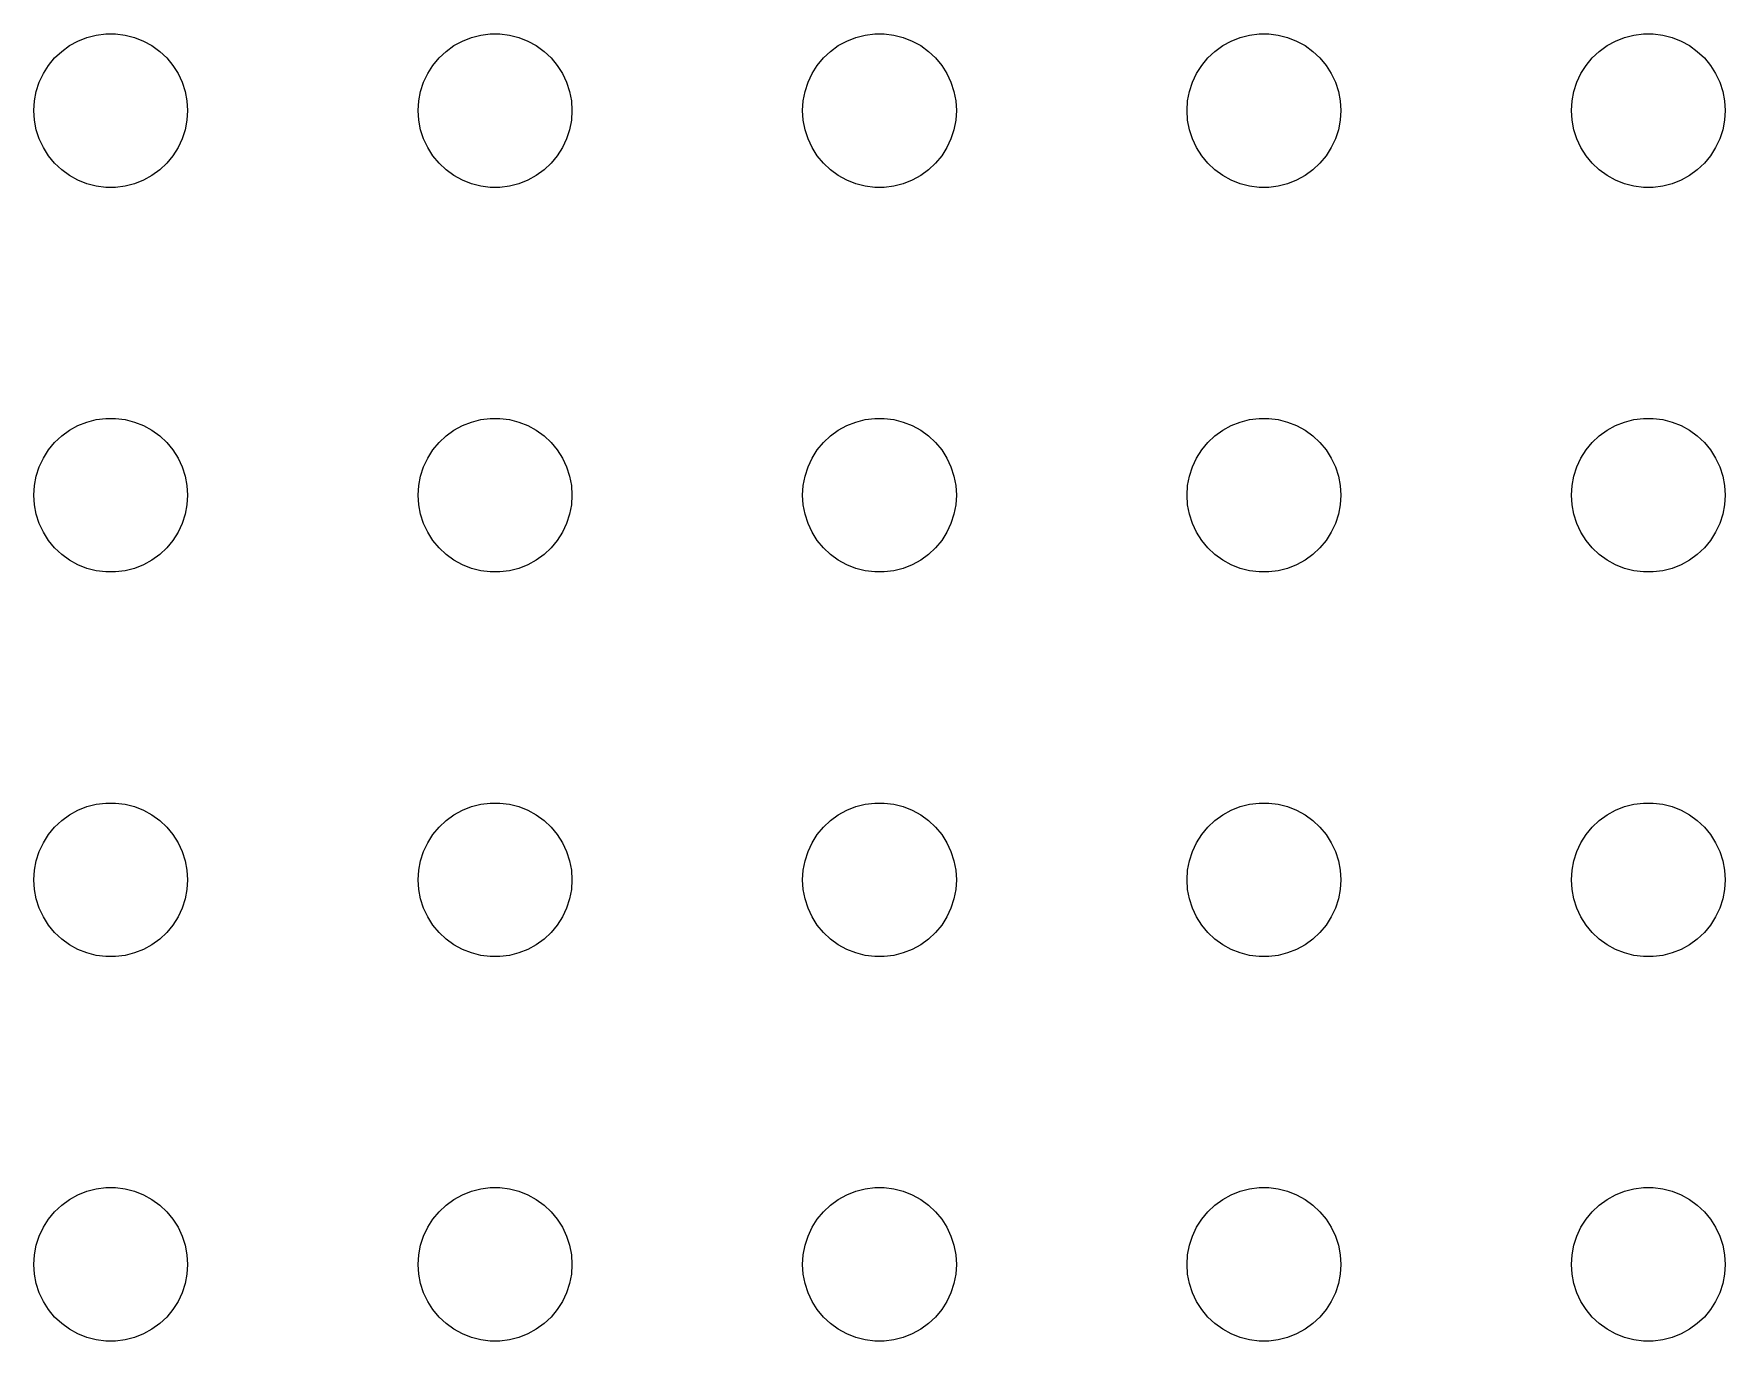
# Model space of a CAD drawing. Header units: metres. Extents: x -134 to 134, y -134 to 134.
# Drawn here: x 66 to 99, y -1.5 to 24 of the extents above; entities that cross this region are included whole.
import ezdxf

# ---------------------------------------------------------------- set-up
doc = ezdxf.new("R2010")
doc.units = ezdxf.units.M

msp = doc.modelspace()

# ---------------------------------------------------------------- linework, layer by layer
for p, q in [((66.5439, 23.6558), (66.6963, 23.7665)), ((66.6963, 23.7665), (66.8613, 23.8572)), ((66.8613, 23.8572), (67.0365, 23.9266)), ((67.0365, 23.9266), (67.2189, 23.9734)), ((67.2189, 23.9734), (67.4058, 23.997)), ((67.4058, 23.997), (67.5942, 23.997)), ((67.5942, 23.997), (67.7811, 23.9734)), ((67.7811, 23.9734), (67.9635, 23.9266)), ((67.9635, 23.9266), (68.1387, 23.8572)), ((68.1387, 23.8572), (68.3037, 23.7665)), ((68.3037, 23.7665), (68.4561, 23.6558)), ((74.0439, 23.6558), (74.1963, 23.7665)), ((74.1963, 23.7665), (74.3613, 23.8572)), ((74.3613, 23.8572), (74.5365, 23.9266)), ((74.5365, 23.9266), (74.7189, 23.9734)), ((74.7189, 23.9734), (74.9058, 23.997)), ((74.9058, 23.997), (75.0942, 23.997)), ((75.0942, 23.997), (75.2811, 23.9734)), ((75.2811, 23.9734), (75.4635, 23.9266)), ((75.4635, 23.9266), (75.6387, 23.8572)), ((75.6387, 23.8572), (75.8037, 23.7665)), ((75.8037, 23.7665), (75.9561, 23.6558)), ((81.5439, 23.6558), (81.6963, 23.7665)), ((81.6963, 23.7665), (81.8613, 23.8572)), ((81.8613, 23.8572), (82.0365, 23.9266)), ((82.0365, 23.9266), (82.2189, 23.9734)), ((82.2189, 23.9734), (82.4058, 23.997)), ((82.4058, 23.997), (82.5942, 23.997)), ((82.5942, 23.997), (82.7811, 23.9734)), ((82.7811, 23.9734), (82.9635, 23.9266)), ((82.9635, 23.9266), (83.1387, 23.8572)), ((83.1387, 23.8572), (83.3037, 23.7665)), ((83.3037, 23.7665), (83.4561, 23.6558)), ((89.0439, 23.6558), (89.1963, 23.7665)), ((89.1963, 23.7665), (89.3613, 23.8572)), ((89.3613, 23.8572), (89.5365, 23.9266)), ((89.5365, 23.9266), (89.7189, 23.9734)), ((89.7189, 23.9734), (89.9058, 23.997)), ((89.9058, 23.997), (90.0942, 23.997)), ((90.0942, 23.997), (90.2811, 23.9734)), ((90.2811, 23.9734), (90.4635, 23.9266)), ((90.4635, 23.9266), (90.6387, 23.8572)), ((90.6387, 23.8572), (90.8037, 23.7665)), ((90.8037, 23.7665), (90.9561, 23.6558)), ((96.5439, 23.6558), (96.6963, 23.7665)), ((96.6963, 23.7665), (96.8613, 23.8572)), ((96.8613, 23.8572), (97.0365, 23.9266)), ((97.0365, 23.9266), (97.2189, 23.9734)), ((97.2189, 23.9734), (97.4058, 23.997)), ((97.4058, 23.997), (97.5942, 23.997)), ((97.5942, 23.997), (97.7811, 23.9734)), ((97.7811, 23.9734), (97.9635, 23.9266)), ((97.9635, 23.9266), (98.1387, 23.8572)), ((98.1387, 23.8572), (98.3037, 23.7665)), ((98.3037, 23.7665), (98.4561, 23.6558)), ((66.2865, 23.3817), (66.4065, 23.5268)), ((66.4065, 23.5268), (66.5439, 23.6558)), ((68.4561, 23.6558), (68.5934, 23.5268)), ((68.5934, 23.5268), (68.7135, 23.3817)), ((73.7865, 23.3817), (73.9065, 23.5268)), ((73.9065, 23.5268), (74.0439, 23.6558)), ((75.9561, 23.6558), (76.0934, 23.5268)), ((76.0934, 23.5268), (76.2135, 23.3817)), ((81.2865, 23.3817), (81.4065, 23.5268)), ((81.4065, 23.5268), (81.5439, 23.6558)), ((83.4561, 23.6558), (83.5934, 23.5268)), ((83.5934, 23.5268), (83.7135, 23.3817)), ((88.7865, 23.3817), (88.9065, 23.5268)), ((88.9065, 23.5268), (89.0439, 23.6558)), ((90.9561, 23.6558), (91.0934, 23.5268)), ((91.0934, 23.5268), (91.2135, 23.3817)), ((96.2865, 23.3817), (96.4065, 23.5268)), ((96.4065, 23.5268), (96.5439, 23.6558)), ((98.4561, 23.6558), (98.5934, 23.5268)), ((98.5934, 23.5268), (98.7135, 23.3817)), ((66.1053, 23.0522), (66.1855, 23.2226)), ((66.1855, 23.2226), (66.2865, 23.3817)), ((68.7135, 23.3817), (68.8145, 23.2226)), ((68.8145, 23.2226), (68.8947, 23.0522)), ((73.6053, 23.0522), (73.6855, 23.2226)), ((73.6855, 23.2226), (73.7865, 23.3817)), ((76.2135, 23.3817), (76.3145, 23.2226)), ((76.3145, 23.2226), (76.3947, 23.0522)), ((81.1053, 23.0522), (81.1855, 23.2226)), ((81.1855, 23.2226), (81.2865, 23.3817)), ((83.7135, 23.3817), (83.8145, 23.2226)), ((83.8145, 23.2226), (83.8947, 23.0522)), ((88.6053, 23.0522), (88.6855, 23.2226)), ((88.6855, 23.2226), (88.7865, 23.3817)), ((91.2135, 23.3817), (91.3145, 23.2226)), ((91.3145, 23.2226), (91.3947, 23.0522)), ((96.1053, 23.0522), (96.1855, 23.2226)), ((96.1855, 23.2226), (96.2865, 23.3817)), ((98.7135, 23.3817), (98.8145, 23.2226)), ((98.8145, 23.2226), (98.8947, 23.0522)), ((66.0118, 22.688), (66.0471, 22.873)), ((66.0471, 22.873), (66.1053, 23.0522)), ((68.8947, 23.0522), (68.9529, 22.873)), ((68.9529, 22.873), (68.9882, 22.688)), ((73.5118, 22.688), (73.5471, 22.873)), ((73.5471, 22.873), (73.6053, 23.0522)), ((76.3947, 23.0522), (76.4529, 22.873)), ((76.4529, 22.873), (76.4882, 22.688)), ((81.0118, 22.688), (81.0471, 22.873)), ((81.0471, 22.873), (81.1053, 23.0522)), ((83.8947, 23.0522), (83.9529, 22.873)), ((83.9529, 22.873), (83.9882, 22.688)), ((88.5118, 22.688), (88.5471, 22.873)), ((88.5471, 22.873), (88.6053, 23.0522)), ((91.3947, 23.0522), (91.4529, 22.873)), ((91.4529, 22.873), (91.4882, 22.688)), ((96.0118, 22.688), (96.0471, 22.873)), ((96.0471, 22.873), (96.1053, 23.0522)), ((98.8947, 23.0522), (98.9529, 22.873)), ((98.9529, 22.873), (98.9882, 22.688)), ((66, 22.5), (66.0118, 22.688)), ((66.0118, 22.312), (66, 22.5)), ((68.9882, 22.688), (69, 22.5)), ((69, 22.5), (68.9882, 22.312)), ((73.5, 22.5), (73.5118, 22.688)), ((73.5118, 22.312), (73.5, 22.5)), ((76.4882, 22.688), (76.5, 22.5)), ((76.5, 22.5), (76.4882, 22.312)), ((81, 22.5), (81.0118, 22.688)), ((81.0118, 22.312), (81, 22.5)), ((83.9882, 22.688), (84, 22.5)), ((84, 22.5), (83.9882, 22.312)), ((88.5, 22.5), (88.5118, 22.688)), ((88.5118, 22.312), (88.5, 22.5)), ((91.4882, 22.688), (91.5, 22.5)), ((91.5, 22.5), (91.4882, 22.312)), ((96, 22.5), (96.0118, 22.688)), ((96.0118, 22.312), (96, 22.5)), ((98.9882, 22.688), (99, 22.5)), ((99, 22.5), (98.9882, 22.312)), ((66.0471, 22.127), (66.0118, 22.312)), ((66.1053, 21.9478), (66.0471, 22.127)), ((68.9529, 22.127), (68.8947, 21.9478)), ((68.9882, 22.312), (68.9529, 22.127)), ((73.5471, 22.127), (73.5118, 22.312)), ((73.6053, 21.9478), (73.5471, 22.127)), ((76.4529, 22.127), (76.3947, 21.9478)), ((76.4882, 22.312), (76.4529, 22.127)), ((81.0471, 22.127), (81.0118, 22.312)), ((81.1053, 21.9478), (81.0471, 22.127)), ((83.9529, 22.127), (83.8947, 21.9478)), ((83.9882, 22.312), (83.9529, 22.127)), ((88.5471, 22.127), (88.5118, 22.312)), ((88.6053, 21.9478), (88.5471, 22.127)), ((91.4529, 22.127), (91.3947, 21.9478)), ((91.4882, 22.312), (91.4529, 22.127)), ((96.0471, 22.127), (96.0118, 22.312)), ((96.1053, 21.9478), (96.0471, 22.127)), ((98.9529, 22.127), (98.8947, 21.9478)), ((98.9882, 22.312), (98.9529, 22.127)), ((66.1855, 21.7774), (66.1053, 21.9478)), ((68.8947, 21.9478), (68.8145, 21.7774)), ((73.6855, 21.7774), (73.6053, 21.9478)), ((76.3947, 21.9478), (76.3145, 21.7774)), ((81.1855, 21.7774), (81.1053, 21.9478)), ((83.8947, 21.9478), (83.8145, 21.7774)), ((88.6855, 21.7774), (88.6053, 21.9478)), ((91.3947, 21.9478), (91.3145, 21.7774)), ((96.1855, 21.7774), (96.1053, 21.9478)), ((98.8947, 21.9478), (98.8145, 21.7774)), ((66.2865, 21.6183), (66.1855, 21.7774)), ((66.4065, 21.4732), (66.2865, 21.6183)), ((66.5439, 21.3442), (66.4065, 21.4732)), ((68.5934, 21.4732), (68.4561, 21.3442)), ((68.7135, 21.6183), (68.5934, 21.4732)), ((68.8145, 21.7774), (68.7135, 21.6183)), ((73.7865, 21.6183), (73.6855, 21.7774)), ((73.9065, 21.4732), (73.7865, 21.6183)), ((74.0439, 21.3442), (73.9065, 21.4732)), ((76.0934, 21.4732), (75.9561, 21.3442)), ((76.2135, 21.6183), (76.0934, 21.4732)), ((76.3145, 21.7774), (76.2135, 21.6183)), ((81.2865, 21.6183), (81.1855, 21.7774)), ((81.4065, 21.4732), (81.2865, 21.6183)), ((81.5439, 21.3442), (81.4065, 21.4732)), ((83.5934, 21.4732), (83.4561, 21.3442)), ((83.7135, 21.6183), (83.5934, 21.4732)), ((83.8145, 21.7774), (83.7135, 21.6183)), ((88.7865, 21.6183), (88.6855, 21.7774)), ((88.9065, 21.4732), (88.7865, 21.6183)), ((89.0439, 21.3442), (88.9065, 21.4732)), ((91.0934, 21.4732), (90.9561, 21.3442)), ((91.2135, 21.6183), (91.0934, 21.4732)), ((91.3145, 21.7774), (91.2135, 21.6183)), ((96.2865, 21.6183), (96.1855, 21.7774)), ((96.4065, 21.4732), (96.2865, 21.6183)), ((96.5439, 21.3442), (96.4065, 21.4732)), ((98.5934, 21.4732), (98.4561, 21.3442)), ((98.7135, 21.6183), (98.5934, 21.4732)), ((98.8145, 21.7774), (98.7135, 21.6183)), ((66.6963, 21.2335), (66.5439, 21.3442)), ((66.8613, 21.1427), (66.6963, 21.2335)), ((67.0365, 21.0734), (66.8613, 21.1427)), ((68.1387, 21.1427), (67.9635, 21.0734)), ((68.3037, 21.2335), (68.1387, 21.1427)), ((68.4561, 21.3442), (68.3037, 21.2335)), ((74.1963, 21.2335), (74.0439, 21.3442)), ((74.3613, 21.1427), (74.1963, 21.2335)), ((74.5365, 21.0734), (74.3613, 21.1427)), ((75.6387, 21.1427), (75.4635, 21.0734)), ((75.8037, 21.2335), (75.6387, 21.1427)), ((75.9561, 21.3442), (75.8037, 21.2335)), ((81.6963, 21.2335), (81.5439, 21.3442)), ((81.8613, 21.1427), (81.6963, 21.2335)), ((82.0365, 21.0734), (81.8613, 21.1427)), ((83.1387, 21.1427), (82.9635, 21.0734)), ((83.3037, 21.2335), (83.1387, 21.1427)), ((83.4561, 21.3442), (83.3037, 21.2335)), ((89.1963, 21.2335), (89.0439, 21.3442)), ((89.3613, 21.1427), (89.1963, 21.2335)), ((89.5365, 21.0734), (89.3613, 21.1427)), ((90.6387, 21.1427), (90.4635, 21.0734)), ((90.8037, 21.2335), (90.6387, 21.1427)), ((90.9561, 21.3442), (90.8037, 21.2335)), ((96.6963, 21.2335), (96.5439, 21.3442)), ((96.8613, 21.1427), (96.6963, 21.2335)), ((97.0365, 21.0734), (96.8613, 21.1427)), ((98.1387, 21.1427), (97.9635, 21.0734)), ((98.3037, 21.2335), (98.1387, 21.1427)), ((98.4561, 21.3442), (98.3037, 21.2335)), ((67.2189, 21.0266), (67.0365, 21.0734)), ((67.4058, 21.003), (67.2189, 21.0266)), ((67.5942, 21.003), (67.4058, 21.003)), ((67.7811, 21.0266), (67.5942, 21.003)), ((67.9635, 21.0734), (67.7811, 21.0266)), ((74.7189, 21.0266), (74.5365, 21.0734)), ((74.9058, 21.003), (74.7189, 21.0266)), ((75.0942, 21.003), (74.9058, 21.003)), ((75.2811, 21.0266), (75.0942, 21.003)), ((75.4635, 21.0734), (75.2811, 21.0266)), ((82.2189, 21.0266), (82.0365, 21.0734)), ((82.4058, 21.003), (82.2189, 21.0266)), ((82.5942, 21.003), (82.4058, 21.003)), ((82.7811, 21.0266), (82.5942, 21.003)), ((82.9635, 21.0734), (82.7811, 21.0266)), ((89.7189, 21.0266), (89.5365, 21.0734)), ((89.9058, 21.003), (89.7189, 21.0266)), ((90.0942, 21.003), (89.9058, 21.003)), ((90.2811, 21.0266), (90.0942, 21.003)), ((90.4635, 21.0734), (90.2811, 21.0266)), ((97.2189, 21.0266), (97.0365, 21.0734)), ((97.4058, 21.003), (97.2189, 21.0266)), ((97.5942, 21.003), (97.4058, 21.003)), ((97.7811, 21.0266), (97.5942, 21.003)), ((97.9635, 21.0734), (97.7811, 21.0266)), ((66.5439, 16.1558), (66.6963, 16.2665)), ((66.6963, 16.2665), (66.8613, 16.3572)), ((66.8613, 16.3572), (67.0365, 16.4266)), ((67.0365, 16.4266), (67.2189, 16.4734)), ((67.2189, 16.4734), (67.4058, 16.497)), ((67.4058, 16.497), (67.5942, 16.497)), ((67.5942, 16.497), (67.7811, 16.4734)), ((67.7811, 16.4734), (67.9635, 16.4266)), ((67.9635, 16.4266), (68.1387, 16.3572)), ((68.1387, 16.3572), (68.3037, 16.2665)), ((68.3037, 16.2665), (68.4561, 16.1558)), ((74.0439, 16.1558), (74.1963, 16.2665)), ((74.1963, 16.2665), (74.3613, 16.3572)), ((74.3613, 16.3572), (74.5365, 16.4266)), ((74.5365, 16.4266), (74.7189, 16.4734)), ((74.7189, 16.4734), (74.9058, 16.497)), ((74.9058, 16.497), (75.0942, 16.497)), ((75.0942, 16.497), (75.2811, 16.4734)), ((75.2811, 16.4734), (75.4635, 16.4266)), ((75.4635, 16.4266), (75.6387, 16.3572)), ((75.6387, 16.3572), (75.8037, 16.2665)), ((75.8037, 16.2665), (75.9561, 16.1558)), ((81.5439, 16.1558), (81.6963, 16.2665)), ((81.6963, 16.2665), (81.8613, 16.3572)), ((81.8613, 16.3572), (82.0365, 16.4266)), ((82.0365, 16.4266), (82.2189, 16.4734)), ((82.2189, 16.4734), (82.4058, 16.497)), ((82.4058, 16.497), (82.5942, 16.497)), ((82.5942, 16.497), (82.7811, 16.4734)), ((82.7811, 16.4734), (82.9635, 16.4266)), ((82.9635, 16.4266), (83.1387, 16.3572)), ((83.1387, 16.3572), (83.3037, 16.2665)), ((83.3037, 16.2665), (83.4561, 16.1558)), ((89.0439, 16.1558), (89.1963, 16.2665)), ((89.1963, 16.2665), (89.3613, 16.3572)), ((89.3613, 16.3572), (89.5365, 16.4266)), ((89.5365, 16.4266), (89.7189, 16.4734)), ((89.7189, 16.4734), (89.9058, 16.497)), ((89.9058, 16.497), (90.0942, 16.497)), ((90.0942, 16.497), (90.2811, 16.4734)), ((90.2811, 16.4734), (90.4635, 16.4266)), ((90.4635, 16.4266), (90.6387, 16.3572)), ((90.6387, 16.3572), (90.8037, 16.2665)), ((90.8037, 16.2665), (90.9561, 16.1558)), ((96.5439, 16.1558), (96.6963, 16.2665)), ((96.6963, 16.2665), (96.8613, 16.3572)), ((96.8613, 16.3572), (97.0365, 16.4266)), ((97.0365, 16.4266), (97.2189, 16.4734)), ((97.2189, 16.4734), (97.4058, 16.497)), ((97.4058, 16.497), (97.5942, 16.497)), ((97.5942, 16.497), (97.7811, 16.4734)), ((97.7811, 16.4734), (97.9635, 16.4266)), ((97.9635, 16.4266), (98.1387, 16.3572)), ((98.1387, 16.3572), (98.3037, 16.2665)), ((98.3037, 16.2665), (98.4561, 16.1558)), ((66.1855, 15.7226), (66.2865, 15.8817)), ((66.2865, 15.8817), (66.4065, 16.0268)), ((66.4065, 16.0268), (66.5439, 16.1558)), ((68.4561, 16.1558), (68.5934, 16.0268)), ((68.5934, 16.0268), (68.7135, 15.8817)), ((68.7135, 15.8817), (68.8145, 15.7226)), ((73.6855, 15.7226), (73.7865, 15.8817)), ((73.7865, 15.8817), (73.9065, 16.0268)), ((73.9065, 16.0268), (74.0439, 16.1558)), ((75.9561, 16.1558), (76.0934, 16.0268)), ((76.0934, 16.0268), (76.2135, 15.8817)), ((76.2135, 15.8817), (76.3145, 15.7226)), ((81.1855, 15.7226), (81.2865, 15.8817)), ((81.2865, 15.8817), (81.4065, 16.0268)), ((81.4065, 16.0268), (81.5439, 16.1558)), ((83.4561, 16.1558), (83.5934, 16.0268)), ((83.5934, 16.0268), (83.7135, 15.8817)), ((83.7135, 15.8817), (83.8145, 15.7226)), ((88.6855, 15.7226), (88.7865, 15.8817)), ((88.7865, 15.8817), (88.9065, 16.0268)), ((88.9065, 16.0268), (89.0439, 16.1558)), ((90.9561, 16.1558), (91.0934, 16.0268)), ((91.0934, 16.0268), (91.2135, 15.8817)), ((91.2135, 15.8817), (91.3145, 15.7226)), ((96.1855, 15.7226), (96.2865, 15.8817)), ((96.2865, 15.8817), (96.4065, 16.0268)), ((96.4065, 16.0268), (96.5439, 16.1558)), ((98.4561, 16.1558), (98.5934, 16.0268)), ((98.5934, 16.0268), (98.7135, 15.8817)), ((98.7135, 15.8817), (98.8145, 15.7226)), ((66.0471, 15.373), (66.1053, 15.5522)), ((66.1053, 15.5522), (66.1855, 15.7226)), ((68.8145, 15.7226), (68.8947, 15.5522)), ((68.8947, 15.5522), (68.9529, 15.373)), ((73.5471, 15.373), (73.6053, 15.5522)), ((73.6053, 15.5522), (73.6855, 15.7226)), ((76.3145, 15.7226), (76.3947, 15.5522)), ((76.3947, 15.5522), (76.4529, 15.373)), ((81.0471, 15.373), (81.1053, 15.5522)), ((81.1053, 15.5522), (81.1855, 15.7226)), ((83.8145, 15.7226), (83.8947, 15.5522)), ((83.8947, 15.5522), (83.9529, 15.373)), ((88.5471, 15.373), (88.6053, 15.5522)), ((88.6053, 15.5522), (88.6855, 15.7226)), ((91.3145, 15.7226), (91.3947, 15.5522)), ((91.3947, 15.5522), (91.4529, 15.373)), ((96.0471, 15.373), (96.1053, 15.5522)), ((96.1053, 15.5522), (96.1855, 15.7226)), ((98.8145, 15.7226), (98.8947, 15.5522)), ((98.8947, 15.5522), (98.9529, 15.373)), ((66, 15), (66.0118, 15.188)), ((66.0118, 15.188), (66.0471, 15.373)), ((68.9529, 15.373), (68.9882, 15.188)), ((68.9882, 15.188), (69, 15)), ((73.5, 15), (73.5118, 15.188)), ((73.5118, 15.188), (73.5471, 15.373)), ((76.4529, 15.373), (76.4882, 15.188)), ((76.4882, 15.188), (76.5, 15)), ((81, 15), (81.0118, 15.188)), ((81.0118, 15.188), (81.0471, 15.373)), ((83.9529, 15.373), (83.9882, 15.188)), ((83.9882, 15.188), (84, 15)), ((88.5, 15), (88.5118, 15.188)), ((88.5118, 15.188), (88.5471, 15.373)), ((91.4529, 15.373), (91.4882, 15.188)), ((91.4882, 15.188), (91.5, 15)), ((96, 15), (96.0118, 15.188)), ((96.0118, 15.188), (96.0471, 15.373)), ((98.9529, 15.373), (98.9882, 15.188)), ((98.9882, 15.188), (99, 15)), ((66.0118, 14.812), (66, 15)), ((69, 15), (68.9882, 14.812)), ((73.5118, 14.812), (73.5, 15)), ((76.5, 15), (76.4882, 14.812)), ((81.0118, 14.812), (81, 15)), ((84, 15), (83.9882, 14.812)), ((88.5118, 14.812), (88.5, 15)), ((91.5, 15), (91.4882, 14.812)), ((96.0118, 14.812), (96, 15)), ((99, 15), (98.9882, 14.812)), ((66.0471, 14.627), (66.0118, 14.812)), ((66.1053, 14.4478), (66.0471, 14.627)), ((68.9529, 14.627), (68.8947, 14.4478)), ((68.9882, 14.812), (68.9529, 14.627)), ((73.5471, 14.627), (73.5118, 14.812)), ((73.6053, 14.4478), (73.5471, 14.627)), ((76.4529, 14.627), (76.3947, 14.4478)), ((76.4882, 14.812), (76.4529, 14.627)), ((81.0471, 14.627), (81.0118, 14.812)), ((81.1053, 14.4478), (81.0471, 14.627)), ((83.9529, 14.627), (83.8947, 14.4478)), ((83.9882, 14.812), (83.9529, 14.627)), ((88.5471, 14.627), (88.5118, 14.812)), ((88.6053, 14.4478), (88.5471, 14.627)), ((91.4529, 14.627), (91.3947, 14.4478)), ((91.4882, 14.812), (91.4529, 14.627)), ((96.0471, 14.627), (96.0118, 14.812)), ((96.1053, 14.4478), (96.0471, 14.627)), ((98.9529, 14.627), (98.8947, 14.4478)), ((98.9882, 14.812), (98.9529, 14.627)), ((66.1855, 14.2774), (66.1053, 14.4478)), ((66.2865, 14.1183), (66.1855, 14.2774)), ((68.8145, 14.2774), (68.7135, 14.1183)), ((68.8947, 14.4478), (68.8145, 14.2774)), ((73.6855, 14.2774), (73.6053, 14.4478)), ((73.7865, 14.1183), (73.6855, 14.2774)), ((76.3145, 14.2774), (76.2135, 14.1183)), ((76.3947, 14.4478), (76.3145, 14.2774)), ((81.1855, 14.2774), (81.1053, 14.4478)), ((81.2865, 14.1183), (81.1855, 14.2774)), ((83.8145, 14.2774), (83.7135, 14.1183)), ((83.8947, 14.4478), (83.8145, 14.2774)), ((88.6855, 14.2774), (88.6053, 14.4478)), ((88.7865, 14.1183), (88.6855, 14.2774)), ((91.3145, 14.2774), (91.2135, 14.1183)), ((91.3947, 14.4478), (91.3145, 14.2774)), ((96.1855, 14.2774), (96.1053, 14.4478)), ((96.2865, 14.1183), (96.1855, 14.2774)), ((98.8145, 14.2774), (98.7135, 14.1183)), ((98.8947, 14.4478), (98.8145, 14.2774)), ((66.4065, 13.9732), (66.2865, 14.1183)), ((66.5439, 13.8442), (66.4065, 13.9732)), ((68.5934, 13.9732), (68.4561, 13.8442)), ((68.7135, 14.1183), (68.5934, 13.9732)), ((73.9065, 13.9732), (73.7865, 14.1183)), ((74.0439, 13.8442), (73.9065, 13.9732)), ((76.0934, 13.9732), (75.9561, 13.8442)), ((76.2135, 14.1183), (76.0934, 13.9732)), ((81.4065, 13.9732), (81.2865, 14.1183)), ((81.5439, 13.8442), (81.4065, 13.9732)), ((83.5934, 13.9732), (83.4561, 13.8442)), ((83.7135, 14.1183), (83.5934, 13.9732)), ((88.9065, 13.9732), (88.7865, 14.1183)), ((89.0439, 13.8442), (88.9065, 13.9732)), ((91.0934, 13.9732), (90.9561, 13.8442)), ((91.2135, 14.1183), (91.0934, 13.9732)), ((96.4065, 13.9732), (96.2865, 14.1183)), ((96.5439, 13.8442), (96.4065, 13.9732)), ((98.5934, 13.9732), (98.4561, 13.8442)), ((98.7135, 14.1183), (98.5934, 13.9732)), ((66.6963, 13.7335), (66.5439, 13.8442)), ((66.8613, 13.6427), (66.6963, 13.7335)), ((67.0365, 13.5734), (66.8613, 13.6427)), ((67.2189, 13.5266), (67.0365, 13.5734)), ((67.9635, 13.5734), (67.7811, 13.5266)), ((68.1387, 13.6427), (67.9635, 13.5734)), ((68.3037, 13.7335), (68.1387, 13.6427)), ((68.4561, 13.8442), (68.3037, 13.7335)), ((74.1963, 13.7335), (74.0439, 13.8442)), ((74.3613, 13.6427), (74.1963, 13.7335)), ((74.5365, 13.5734), (74.3613, 13.6427)), ((74.7189, 13.5266), (74.5365, 13.5734)), ((75.4635, 13.5734), (75.2811, 13.5266)), ((75.6387, 13.6427), (75.4635, 13.5734)), ((75.8037, 13.7335), (75.6387, 13.6427)), ((75.9561, 13.8442), (75.8037, 13.7335)), ((81.6963, 13.7335), (81.5439, 13.8442)), ((81.8613, 13.6427), (81.6963, 13.7335)), ((82.0365, 13.5734), (81.8613, 13.6427)), ((82.2189, 13.5266), (82.0365, 13.5734)), ((82.9635, 13.5734), (82.7811, 13.5266)), ((83.1387, 13.6427), (82.9635, 13.5734)), ((83.3037, 13.7335), (83.1387, 13.6427)), ((83.4561, 13.8442), (83.3037, 13.7335)), ((89.1963, 13.7335), (89.0439, 13.8442)), ((89.3613, 13.6427), (89.1963, 13.7335)), ((89.5365, 13.5734), (89.3613, 13.6427)), ((89.7189, 13.5266), (89.5365, 13.5734)), ((90.4635, 13.5734), (90.2811, 13.5266)), ((90.6387, 13.6427), (90.4635, 13.5734)), ((90.8037, 13.7335), (90.6387, 13.6427)), ((90.9561, 13.8442), (90.8037, 13.7335)), ((96.6963, 13.7335), (96.5439, 13.8442)), ((96.8613, 13.6427), (96.6963, 13.7335)), ((97.0365, 13.5734), (96.8613, 13.6427)), ((97.2189, 13.5266), (97.0365, 13.5734)), ((97.9635, 13.5734), (97.7811, 13.5266)), ((98.1387, 13.6427), (97.9635, 13.5734)), ((98.3037, 13.7335), (98.1387, 13.6427)), ((98.4561, 13.8442), (98.3037, 13.7335)), ((67.4058, 13.5029), (67.2189, 13.5266)), ((67.5942, 13.5029), (67.4058, 13.5029)), ((67.7811, 13.5266), (67.5942, 13.5029)), ((74.9058, 13.5029), (74.7189, 13.5266)), ((75.0942, 13.5029), (74.9058, 13.5029)), ((75.2811, 13.5266), (75.0942, 13.5029)), ((82.4058, 13.5029), (82.2189, 13.5266)), ((82.5942, 13.5029), (82.4058, 13.5029)), ((82.7811, 13.5266), (82.5942, 13.5029)), ((89.9058, 13.5029), (89.7189, 13.5266)), ((90.0942, 13.5029), (89.9058, 13.5029)), ((90.2811, 13.5266), (90.0942, 13.5029)), ((97.4058, 13.5029), (97.2189, 13.5266)), ((97.5942, 13.5029), (97.4058, 13.5029)), ((97.7811, 13.5266), (97.5942, 13.5029)), ((66.8613, 8.85724), (67.0365, 8.92657)), ((67.0365, 8.92657), (67.2189, 8.97342)), ((67.2189, 8.97342), (67.4058, 8.99704)), ((67.4058, 8.99704), (67.5942, 8.99704)), ((67.5942, 8.99704), (67.7811, 8.97342)), ((67.7811, 8.97342), (67.9635, 8.92657)), ((67.9635, 8.92657), (68.1387, 8.85724)), ((74.3613, 8.85724), (74.5365, 8.92657)), ((74.5365, 8.92657), (74.7189, 8.97342)), ((74.7189, 8.97342), (74.9058, 8.99704)), ((74.9058, 8.99704), (75.0942, 8.99704)), ((75.0942, 8.99704), (75.2811, 8.97342)), ((75.2811, 8.97342), (75.4635, 8.92657)), ((75.4635, 8.92657), (75.6387, 8.85724)), ((81.8613, 8.85724), (82.0365, 8.92657)), ((82.0365, 8.92657), (82.2189, 8.97342)), ((82.2189, 8.97342), (82.4058, 8.99704)), ((82.4058, 8.99704), (82.5942, 8.99704)), ((82.5942, 8.99704), (82.7811, 8.97342)), ((82.7811, 8.97342), (82.9635, 8.92657)), ((82.9635, 8.92657), (83.1387, 8.85724)), ((89.3613, 8.85724), (89.5365, 8.92657)), ((89.5365, 8.92657), (89.7189, 8.97342)), ((89.7189, 8.97342), (89.9058, 8.99704)), ((89.9058, 8.99704), (90.0942, 8.99704)), ((90.0942, 8.99704), (90.2811, 8.97342)), ((90.2811, 8.97342), (90.4635, 8.92657)), ((90.4635, 8.92657), (90.6387, 8.85724)), ((96.8613, 8.85724), (97.0365, 8.92657)), ((97.0365, 8.92657), (97.2189, 8.97342)), ((97.2189, 8.97342), (97.4058, 8.99704)), ((97.4058, 8.99704), (97.5942, 8.99704)), ((97.5942, 8.99704), (97.7811, 8.97342)), ((97.7811, 8.97342), (97.9635, 8.92657)), ((97.9635, 8.92657), (98.1387, 8.85724)), ((66.4065, 8.52681), (66.5439, 8.65576)), ((66.5439, 8.65576), (66.6963, 8.76648)), ((66.6963, 8.76648), (66.8613, 8.85724)), ((68.1387, 8.85724), (68.3037, 8.76648)), ((68.3037, 8.76648), (68.4561, 8.65576)), ((68.4561, 8.65576), (68.5934, 8.52681)), ((73.9065, 8.52681), (74.0439, 8.65576)), ((74.0439, 8.65576), (74.1963, 8.76648)), ((74.1963, 8.76648), (74.3613, 8.85724)), ((75.6387, 8.85724), (75.8037, 8.76648)), ((75.8037, 8.76648), (75.9561, 8.65576)), ((75.9561, 8.65576), (76.0934, 8.52681)), ((81.4065, 8.52681), (81.5439, 8.65576)), ((81.5439, 8.65576), (81.6963, 8.76648)), ((81.6963, 8.76648), (81.8613, 8.85724)), ((83.1387, 8.85724), (83.3037, 8.76648)), ((83.3037, 8.76648), (83.4561, 8.65576)), ((83.4561, 8.65576), (83.5934, 8.52681)), ((88.9065, 8.52681), (89.0439, 8.65576)), ((89.0439, 8.65576), (89.1963, 8.76648)), ((89.1963, 8.76648), (89.3613, 8.85724)), ((90.6387, 8.85724), (90.8037, 8.76648)), ((90.8037, 8.76648), (90.9561, 8.65576)), ((90.9561, 8.65576), (91.0934, 8.52681)), ((96.4065, 8.52681), (96.5439, 8.65576)), ((96.5439, 8.65576), (96.6963, 8.76648)), ((96.6963, 8.76648), (96.8613, 8.85724)), ((98.1387, 8.85724), (98.3037, 8.76648)), ((98.3037, 8.76648), (98.4561, 8.65576)), ((98.4561, 8.65576), (98.5934, 8.52681)), ((66.1855, 8.22263), (66.2865, 8.38167)), ((66.2865, 8.38167), (66.4065, 8.52681)), ((68.5934, 8.52681), (68.7135, 8.38167)), ((68.7135, 8.38167), (68.8145, 8.22263)), ((73.6855, 8.22263), (73.7865, 8.38167)), ((73.7865, 8.38167), (73.9065, 8.52681)), ((76.0934, 8.52681), (76.2135, 8.38167)), ((76.2135, 8.38167), (76.3145, 8.22263)), ((81.1855, 8.22263), (81.2865, 8.38167)), ((81.2865, 8.38167), (81.4065, 8.52681)), ((83.5934, 8.52681), (83.7135, 8.38167)), ((83.7135, 8.38167), (83.8145, 8.22263)), ((88.6855, 8.22263), (88.7865, 8.38167)), ((88.7865, 8.38167), (88.9065, 8.52681)), ((91.0934, 8.52681), (91.2135, 8.38167)), ((91.2135, 8.38167), (91.3145, 8.22263)), ((96.1855, 8.22263), (96.2865, 8.38167)), ((96.2865, 8.38167), (96.4065, 8.52681)), ((98.5934, 8.52681), (98.7135, 8.38167)), ((98.7135, 8.38167), (98.8145, 8.22263)), ((66.0471, 7.87303), (66.1053, 8.05219)), ((66.1053, 8.05219), (66.1855, 8.22263)), ((68.8145, 8.22263), (68.8947, 8.05219)), ((68.8947, 8.05219), (68.9529, 7.87303)), ((73.5471, 7.87303), (73.6053, 8.05219)), ((73.6053, 8.05219), (73.6855, 8.22263)), ((76.3145, 8.22263), (76.3947, 8.05219)), ((76.3947, 8.05219), (76.4529, 7.87303)), ((81.0471, 7.87303), (81.1053, 8.05219)), ((81.1053, 8.05219), (81.1855, 8.22263)), ((83.8145, 8.22263), (83.8947, 8.05219)), ((83.8947, 8.05219), (83.9529, 7.87303)), ((88.5471, 7.87303), (88.6053, 8.05219)), ((88.6053, 8.05219), (88.6855, 8.22263)), ((91.3145, 8.22263), (91.3947, 8.05219)), ((91.3947, 8.05219), (91.4529, 7.87303)), ((96.0471, 7.87303), (96.1053, 8.05219)), ((96.1053, 8.05219), (96.1855, 8.22263)), ((98.8145, 8.22263), (98.8947, 8.05219)), ((98.8947, 8.05219), (98.9529, 7.87303)), ((66, 7.5), (66.0118, 7.68799)), ((66.0118, 7.68799), (66.0471, 7.87303)), ((68.9529, 7.87303), (68.9882, 7.68799)), ((68.9882, 7.68799), (69, 7.5)), ((73.5, 7.5), (73.5118, 7.68799)), ((73.5118, 7.68799), (73.5471, 7.87303)), ((76.4529, 7.87303), (76.4882, 7.68799)), ((76.4882, 7.68799), (76.5, 7.5)), ((81, 7.5), (81.0118, 7.68799)), ((81.0118, 7.68799), (81.0471, 7.87303)), ((83.9529, 7.87303), (83.9882, 7.68799)), ((83.9882, 7.68799), (84, 7.5)), ((88.5, 7.5), (88.5118, 7.68799)), ((88.5118, 7.68799), (88.5471, 7.87303)), ((91.4529, 7.87303), (91.4882, 7.68799)), ((91.4882, 7.68799), (91.5, 7.5)), ((96, 7.5), (96.0118, 7.68799)), ((96.0118, 7.68799), (96.0471, 7.87303)), ((98.9529, 7.87303), (98.9882, 7.68799)), ((98.9882, 7.68799), (99, 7.5)), ((66.0118, 7.312), (66, 7.5)), ((66.0471, 7.12695), (66.0118, 7.312)), ((68.9882, 7.312), (68.9529, 7.12695)), ((69, 7.5), (68.9882, 7.312)), ((73.5118, 7.312), (73.5, 7.5)), ((73.5471, 7.12695), (73.5118, 7.312)), ((76.4882, 7.312), (76.4529, 7.12695)), ((76.5, 7.5), (76.4882, 7.312)), ((81.0118, 7.312), (81, 7.5)), ((81.0471, 7.12695), (81.0118, 7.312)), ((83.9882, 7.312), (83.9529, 7.12695)), ((84, 7.5), (83.9882, 7.312)), ((88.5118, 7.312), (88.5, 7.5)), ((88.5471, 7.12695), (88.5118, 7.312)), ((91.4882, 7.312), (91.4529, 7.12695)), ((91.5, 7.5), (91.4882, 7.312)), ((96.0118, 7.312), (96, 7.5)), ((96.0471, 7.12695), (96.0118, 7.312)), ((98.9882, 7.312), (98.9529, 7.12695)), ((99, 7.5), (98.9882, 7.312)), ((66.1053, 6.9478), (66.0471, 7.12695)), ((66.1855, 6.77736), (66.1053, 6.9478)), ((68.8947, 6.9478), (68.8145, 6.77736)), ((68.9529, 7.12695), (68.8947, 6.9478)), ((73.6053, 6.9478), (73.5471, 7.12695)), ((73.6855, 6.77736), (73.6053, 6.9478)), ((76.3947, 6.9478), (76.3145, 6.77736)), ((76.4529, 7.12695), (76.3947, 6.9478)), ((81.1053, 6.9478), (81.0471, 7.12695)), ((81.1855, 6.77736), (81.1053, 6.9478)), ((83.8947, 6.9478), (83.8145, 6.77736)), ((83.9529, 7.12695), (83.8947, 6.9478)), ((88.6053, 6.9478), (88.5471, 7.12695)), ((88.6855, 6.77736), (88.6053, 6.9478)), ((91.3947, 6.9478), (91.3145, 6.77736)), ((91.4529, 7.12695), (91.3947, 6.9478)), ((96.1053, 6.9478), (96.0471, 7.12695)), ((96.1855, 6.77736), (96.1053, 6.9478)), ((98.8947, 6.9478), (98.8145, 6.77736)), ((98.9529, 7.12695), (98.8947, 6.9478)), ((66.2865, 6.61832), (66.1855, 6.77736)), ((66.4065, 6.47318), (66.2865, 6.61832)), ((68.7135, 6.61832), (68.5934, 6.47318)), ((68.8145, 6.77736), (68.7135, 6.61832)), ((73.7865, 6.61832), (73.6855, 6.77736)), ((73.9065, 6.47318), (73.7865, 6.61832)), ((76.2135, 6.61832), (76.0934, 6.47318)), ((76.3145, 6.77736), (76.2135, 6.61832)), ((81.2865, 6.61832), (81.1855, 6.77736)), ((81.4065, 6.47318), (81.2865, 6.61832)), ((83.7135, 6.61832), (83.5934, 6.47318)), ((83.8145, 6.77736), (83.7135, 6.61832)), ((88.7865, 6.61832), (88.6855, 6.77736)), ((88.9065, 6.47318), (88.7865, 6.61832)), ((91.2135, 6.61832), (91.0934, 6.47318)), ((91.3145, 6.77736), (91.2135, 6.61832)), ((96.2865, 6.61832), (96.1855, 6.77736)), ((96.4065, 6.47318), (96.2865, 6.61832)), ((98.7135, 6.61832), (98.5934, 6.47318)), ((98.8145, 6.77736), (98.7135, 6.61832)), ((66.5439, 6.34422), (66.4065, 6.47318)), ((66.6963, 6.23351), (66.5439, 6.34422)), ((68.4561, 6.34422), (68.3037, 6.23351)), ((68.5934, 6.47318), (68.4561, 6.34422)), ((74.0439, 6.34422), (73.9065, 6.47318)), ((74.1963, 6.23351), (74.0439, 6.34422)), ((75.9561, 6.34422), (75.8037, 6.23351)), ((76.0934, 6.47318), (75.9561, 6.34422)), ((81.5439, 6.34422), (81.4065, 6.47318)), ((81.6963, 6.23351), (81.5439, 6.34422)), ((83.4561, 6.34422), (83.3037, 6.23351)), ((83.5934, 6.47318), (83.4561, 6.34422)), ((89.0439, 6.34422), (88.9065, 6.47318)), ((89.1963, 6.23351), (89.0439, 6.34422)), ((90.9561, 6.34422), (90.8037, 6.23351)), ((91.0934, 6.47318), (90.9561, 6.34422)), ((96.5439, 6.34422), (96.4065, 6.47318)), ((96.6963, 6.23351), (96.5439, 6.34422)), ((98.4561, 6.34422), (98.3037, 6.23351)), ((98.5934, 6.47318), (98.4561, 6.34422)), ((66.8613, 6.14275), (66.6963, 6.23351)), ((67.0365, 6.07341), (66.8613, 6.14275)), ((67.2189, 6.02657), (67.0365, 6.07341)), ((67.4058, 6.00294), (67.2189, 6.02657)), ((67.5942, 6.00294), (67.4058, 6.00294)), ((67.7811, 6.02657), (67.5942, 6.00294)), ((67.9635, 6.07341), (67.7811, 6.02657)), ((68.1387, 6.14275), (67.9635, 6.07341)), ((68.3037, 6.23351), (68.1387, 6.14275)), ((74.3613, 6.14275), (74.1963, 6.23351)), ((74.5365, 6.07341), (74.3613, 6.14275)), ((74.7189, 6.02657), (74.5365, 6.07341)), ((74.9058, 6.00294), (74.7189, 6.02657)), ((75.0942, 6.00294), (74.9058, 6.00294)), ((75.2811, 6.02657), (75.0942, 6.00294)), ((75.4635, 6.07341), (75.2811, 6.02657)), ((75.6387, 6.14275), (75.4635, 6.07341)), ((75.8037, 6.23351), (75.6387, 6.14275)), ((81.8613, 6.14275), (81.6963, 6.23351)), ((82.0365, 6.07341), (81.8613, 6.14275)), ((82.2189, 6.02657), (82.0365, 6.07341)), ((82.4058, 6.00294), (82.2189, 6.02657)), ((82.5942, 6.00294), (82.4058, 6.00294)), ((82.7811, 6.02657), (82.5942, 6.00294)), ((82.9635, 6.07341), (82.7811, 6.02657)), ((83.1387, 6.14275), (82.9635, 6.07341)), ((83.3037, 6.23351), (83.1387, 6.14275)), ((89.3613, 6.14275), (89.1963, 6.23351)), ((89.5365, 6.07341), (89.3613, 6.14275)), ((89.7189, 6.02657), (89.5365, 6.07341)), ((89.9058, 6.00294), (89.7189, 6.02657)), ((90.0942, 6.00294), (89.9058, 6.00294)), ((90.2811, 6.02657), (90.0942, 6.00294)), ((90.4635, 6.07341), (90.2811, 6.02657)), ((90.6387, 6.14275), (90.4635, 6.07341)), ((90.8037, 6.23351), (90.6387, 6.14275)), ((96.8613, 6.14275), (96.6963, 6.23351)), ((97.0365, 6.07341), (96.8613, 6.14275)), ((97.2189, 6.02657), (97.0365, 6.07341)), ((97.4058, 6.00294), (97.2189, 6.02657)), ((97.5942, 6.00294), (97.4058, 6.00294)), ((97.7811, 6.02657), (97.5942, 6.00294)), ((97.9635, 6.07341), (97.7811, 6.02657)), ((98.1387, 6.14275), (97.9635, 6.07341)), ((98.3037, 6.23351), (98.1387, 6.14275)), ((66.6963, 1.26648), (66.8613, 1.35724)), ((66.8613, 1.35724), (67.0365, 1.42657)), ((67.0365, 1.42657), (67.2189, 1.47342)), ((67.2189, 1.47342), (67.4058, 1.49704)), ((67.4058, 1.49704), (67.5942, 1.49704)), ((67.5942, 1.49704), (67.7811, 1.47342)), ((67.7811, 1.47342), (67.9635, 1.42657)), ((67.9635, 1.42657), (68.1387, 1.35724)), ((68.1387, 1.35724), (68.3037, 1.26648)), ((74.1963, 1.26648), (74.3613, 1.35724)), ((74.3613, 1.35724), (74.5365, 1.42657)), ((74.5365, 1.42657), (74.7189, 1.47342)), ((74.7189, 1.47342), (74.9058, 1.49704)), ((74.9058, 1.49704), (75.0942, 1.49704)), ((75.0942, 1.49704), (75.2811, 1.47342)), ((75.2811, 1.47342), (75.4635, 1.42657)), ((75.4635, 1.42657), (75.6387, 1.35724)), ((75.6387, 1.35724), (75.8037, 1.26648)), ((81.6963, 1.26648), (81.8613, 1.35724)), ((81.8613, 1.35724), (82.0365, 1.42657)), ((82.0365, 1.42657), (82.2189, 1.47342)), ((82.2189, 1.47342), (82.4058, 1.49704)), ((82.4058, 1.49704), (82.5942, 1.49704)), ((82.5942, 1.49704), (82.7811, 1.47342)), ((82.7811, 1.47342), (82.9635, 1.42657)), ((82.9635, 1.42657), (83.1387, 1.35724)), ((83.1387, 1.35724), (83.3037, 1.26648)), ((89.1963, 1.26648), (89.3613, 1.35724)), ((89.3613, 1.35724), (89.5365, 1.42657)), ((89.5365, 1.42657), (89.7189, 1.47342)), ((89.7189, 1.47342), (89.9058, 1.49704)), ((89.9058, 1.49704), (90.0942, 1.49704)), ((90.0942, 1.49704), (90.2811, 1.47342)), ((90.2811, 1.47342), (90.4635, 1.42657)), ((90.4635, 1.42657), (90.6387, 1.35724)), ((90.6387, 1.35724), (90.8037, 1.26648)), ((96.6963, 1.26648), (96.8613, 1.35724)), ((96.8613, 1.35724), (97.0365, 1.42657)), ((97.0365, 1.42657), (97.2189, 1.47342)), ((97.2189, 1.47342), (97.4058, 1.49704)), ((97.4058, 1.49704), (97.5942, 1.49704)), ((97.5942, 1.49704), (97.7811, 1.47342)), ((97.7811, 1.47342), (97.9635, 1.42657)), ((97.9635, 1.42657), (98.1387, 1.35724)), ((98.1387, 1.35724), (98.3037, 1.26648)), ((66.2865, 0.88167), (66.4065, 1.02681)), ((66.4065, 1.02681), (66.5439, 1.15576)), ((66.5439, 1.15576), (66.6963, 1.26648)), ((68.3037, 1.26648), (68.4561, 1.15576)), ((68.4561, 1.15576), (68.5934, 1.02681)), ((68.5934, 1.02681), (68.7135, 0.88167)), ((73.7865, 0.88167), (73.9065, 1.02681)), ((73.9065, 1.02681), (74.0439, 1.15576)), ((74.0439, 1.15576), (74.1963, 1.26648)), ((75.8037, 1.26648), (75.9561, 1.15576)), ((75.9561, 1.15576), (76.0934, 1.02681)), ((76.0934, 1.02681), (76.2135, 0.88167)), ((81.2865, 0.88167), (81.4065, 1.02681)), ((81.4065, 1.02681), (81.5439, 1.15576)), ((81.5439, 1.15576), (81.6963, 1.26648)), ((83.3037, 1.26648), (83.4561, 1.15576)), ((83.4561, 1.15576), (83.5934, 1.02681)), ((83.5934, 1.02681), (83.7135, 0.88167)), ((88.7865, 0.88167), (88.9065, 1.02681)), ((88.9065, 1.02681), (89.0439, 1.15576)), ((89.0439, 1.15576), (89.1963, 1.26648)), ((90.8037, 1.26648), (90.9561, 1.15576)), ((90.9561, 1.15576), (91.0934, 1.02681)), ((91.0934, 1.02681), (91.2135, 0.88167)), ((96.2865, 0.88167), (96.4065, 1.02681)), ((96.4065, 1.02681), (96.5439, 1.15576)), ((96.5439, 1.15576), (96.6963, 1.26648)), ((98.3037, 1.26648), (98.4561, 1.15576)), ((98.4561, 1.15576), (98.5934, 1.02681)), ((98.5934, 1.02681), (98.7135, 0.88167)), ((66.1053, 0.55219), (66.1855, 0.72263)), ((66.1855, 0.72263), (66.2865, 0.88167)), ((68.7135, 0.88167), (68.8145, 0.72263)), ((68.8145, 0.72263), (68.8947, 0.55219)), ((73.6053, 0.55219), (73.6855, 0.72263)), ((73.6855, 0.72263), (73.7865, 0.88167)), ((76.2135, 0.88167), (76.3145, 0.72263)), ((76.3145, 0.72263), (76.3947, 0.55219)), ((81.1053, 0.55219), (81.1855, 0.72263)), ((81.1855, 0.72263), (81.2865, 0.88167)), ((83.7135, 0.88167), (83.8145, 0.72263)), ((83.8145, 0.72263), (83.8947, 0.55219)), ((88.6053, 0.55219), (88.6855, 0.72263)), ((88.6855, 0.72263), (88.7865, 0.88167)), ((91.2135, 0.88167), (91.3145, 0.72263)), ((91.3145, 0.72263), (91.3947, 0.55219)), ((96.1053, 0.55219), (96.1855, 0.72263)), ((96.1855, 0.72263), (96.2865, 0.88167)), ((98.7135, 0.88167), (98.8145, 0.72263)), ((98.8145, 0.72263), (98.8947, 0.55219)), ((66.0118, 0.18799), (66.0471, 0.37303)), ((66.0471, 0.37303), (66.1053, 0.55219)), ((68.8947, 0.55219), (68.9529, 0.37303)), ((68.9529, 0.37303), (68.9882, 0.18799)), ((73.5118, 0.18799), (73.5471, 0.37303)), ((73.5471, 0.37303), (73.6053, 0.55219)), ((76.3947, 0.55219), (76.4529, 0.37303)), ((76.4529, 0.37303), (76.4882, 0.18799)), ((81.0118, 0.18799), (81.0471, 0.37303)), ((81.0471, 0.37303), (81.1053, 0.55219)), ((83.8947, 0.55219), (83.9529, 0.37303)), ((83.9529, 0.37303), (83.9882, 0.18799)), ((88.5118, 0.18799), (88.5471, 0.37303)), ((88.5471, 0.37303), (88.6053, 0.55219)), ((91.3947, 0.55219), (91.4529, 0.37303)), ((91.4529, 0.37303), (91.4882, 0.18799)), ((96.0118, 0.18799), (96.0471, 0.37303)), ((96.0471, 0.37303), (96.1053, 0.55219)), ((98.8947, 0.55219), (98.9529, 0.37303)), ((98.9529, 0.37303), (98.9882, 0.18799)), ((66, 0), (66.0118, 0.18799)), ((66.0118, -0.18799), (66, 0)), ((68.9882, 0.18799), (69, 0)), ((69, 0), (68.9882, -0.18799)), ((73.5, 0), (73.5118, 0.18799)), ((73.5118, -0.18799), (73.5, 0)), ((76.4882, 0.18799), (76.5, 0)), ((76.5, 0), (76.4882, -0.18799)), ((81, 0), (81.0118, 0.18799)), ((81.0118, -0.18799), (81, 0)), ((83.9882, 0.18799), (84, 0)), ((84, 0), (83.9882, -0.18799)), ((88.5, 0), (88.5118, 0.18799)), ((88.5118, -0.18799), (88.5, 0)), ((91.4882, 0.18799), (91.5, 0)), ((91.5, 0), (91.4882, -0.18799)), ((96, 0), (96.0118, 0.18799)), ((96.0118, -0.18799), (96, 0)), ((98.9882, 0.18799), (99, 0)), ((99, 0), (98.9882, -0.18799)), ((66.0471, -0.37303), (66.0118, -0.18799)), ((68.9882, -0.18799), (68.9529, -0.37303)), ((73.5471, -0.37303), (73.5118, -0.18799)), ((76.4882, -0.18799), (76.4529, -0.37303)), ((81.0471, -0.37303), (81.0118, -0.18799)), ((83.9882, -0.18799), (83.9529, -0.37303)), ((88.5471, -0.37303), (88.5118, -0.18799)), ((91.4882, -0.18799), (91.4529, -0.37303)), ((96.0471, -0.37303), (96.0118, -0.18799)), ((98.9882, -0.18799), (98.9529, -0.37303)), ((66.1053, -0.55219), (66.0471, -0.37303)), ((66.1855, -0.72263), (66.1053, -0.55219)), ((68.8947, -0.55219), (68.8145, -0.72263)), ((68.9529, -0.37303), (68.8947, -0.55219)), ((73.6053, -0.55219), (73.5471, -0.37303)), ((73.6855, -0.72263), (73.6053, -0.55219)), ((76.3947, -0.55219), (76.3145, -0.72263)), ((76.4529, -0.37303), (76.3947, -0.55219)), ((81.1053, -0.55219), (81.0471, -0.37303)), ((81.1855, -0.72263), (81.1053, -0.55219)), ((83.8947, -0.55219), (83.8145, -0.72263)), ((83.9529, -0.37303), (83.8947, -0.55219)), ((88.6053, -0.55219), (88.5471, -0.37303)), ((88.6855, -0.72263), (88.6053, -0.55219)), ((91.3947, -0.55219), (91.3145, -0.72263)), ((91.4529, -0.37303), (91.3947, -0.55219)), ((96.1053, -0.55219), (96.0471, -0.37303)), ((96.1855, -0.72263), (96.1053, -0.55219)), ((98.8947, -0.55219), (98.8145, -0.72263)), ((98.9529, -0.37303), (98.8947, -0.55219)), ((66.2865, -0.88167), (66.1855, -0.72263)), ((66.4065, -1.02681), (66.2865, -0.88167)), ((68.7135, -0.88167), (68.5934, -1.02681)), ((68.8145, -0.72263), (68.7135, -0.88167)), ((73.7865, -0.88167), (73.6855, -0.72263)), ((73.9065, -1.02681), (73.7865, -0.88167)), ((76.2135, -0.88167), (76.0934, -1.02681)), ((76.3145, -0.72263), (76.2135, -0.88167)), ((81.2865, -0.88167), (81.1855, -0.72263)), ((81.4065, -1.02681), (81.2865, -0.88167)), ((83.7135, -0.88167), (83.5934, -1.02681)), ((83.8145, -0.72263), (83.7135, -0.88167)), ((88.7865, -0.88167), (88.6855, -0.72263)), ((88.9065, -1.02681), (88.7865, -0.88167)), ((91.2135, -0.88167), (91.0934, -1.02681)), ((91.3145, -0.72263), (91.2135, -0.88167)), ((96.2865, -0.88167), (96.1855, -0.72263)), ((96.4065, -1.02681), (96.2865, -0.88167)), ((98.7135, -0.88167), (98.5934, -1.02681)), ((98.8145, -0.72263), (98.7135, -0.88167)), ((66.5439, -1.15576), (66.4065, -1.02681)), ((66.6963, -1.26648), (66.5439, -1.15576)), ((66.8613, -1.35724), (66.6963, -1.26648)), ((68.3037, -1.26648), (68.1387, -1.35724)), ((68.4561, -1.15576), (68.3037, -1.26648)), ((68.5934, -1.02681), (68.4561, -1.15576)), ((74.0439, -1.15576), (73.9065, -1.02681)), ((74.1963, -1.26648), (74.0439, -1.15576)), ((74.3613, -1.35724), (74.1963, -1.26648)), ((75.8037, -1.26648), (75.6387, -1.35724)), ((75.9561, -1.15576), (75.8037, -1.26648)), ((76.0934, -1.02681), (75.9561, -1.15576)), ((81.5439, -1.15576), (81.4065, -1.02681)), ((81.6963, -1.26648), (81.5439, -1.15576)), ((81.8613, -1.35724), (81.6963, -1.26648)), ((83.3037, -1.26648), (83.1387, -1.35724)), ((83.4561, -1.15576), (83.3037, -1.26648)), ((83.5934, -1.02681), (83.4561, -1.15576)), ((89.0439, -1.15576), (88.9065, -1.02681)), ((89.1963, -1.26648), (89.0439, -1.15576)), ((89.3613, -1.35724), (89.1963, -1.26648)), ((90.8037, -1.26648), (90.6387, -1.35724)), ((90.9561, -1.15576), (90.8037, -1.26648)), ((91.0934, -1.02681), (90.9561, -1.15576)), ((96.5439, -1.15576), (96.4065, -1.02681)), ((96.6963, -1.26648), (96.5439, -1.15576)), ((96.8613, -1.35724), (96.6963, -1.26648)), ((98.3037, -1.26648), (98.1387, -1.35724)), ((98.4561, -1.15576), (98.3037, -1.26648)), ((98.5934, -1.02681), (98.4561, -1.15576)), ((67.0365, -1.42657), (66.8613, -1.35724)), ((67.2189, -1.47342), (67.0365, -1.42657)), ((67.4058, -1.49704), (67.2189, -1.47342)), ((67.5942, -1.49704), (67.4058, -1.49704)), ((67.7811, -1.47342), (67.5942, -1.49704)), ((67.9635, -1.42657), (67.7811, -1.47342)), ((68.1387, -1.35724), (67.9635, -1.42657)), ((74.5365, -1.42657), (74.3613, -1.35724)), ((74.7189, -1.47342), (74.5365, -1.42657)), ((74.9058, -1.49704), (74.7189, -1.47342)), ((75.0942, -1.49704), (74.9058, -1.49704)), ((75.2811, -1.47342), (75.0942, -1.49704)), ((75.4635, -1.42657), (75.2811, -1.47342)), ((75.6387, -1.35724), (75.4635, -1.42657)), ((82.0365, -1.42657), (81.8613, -1.35724)), ((82.2189, -1.47342), (82.0365, -1.42657)), ((82.4058, -1.49704), (82.2189, -1.47342)), ((82.5942, -1.49704), (82.4058, -1.49704)), ((82.7811, -1.47342), (82.5942, -1.49704)), ((82.9635, -1.42657), (82.7811, -1.47342)), ((83.1387, -1.35724), (82.9635, -1.42657)), ((89.5365, -1.42657), (89.3613, -1.35724)), ((89.7189, -1.47342), (89.5365, -1.42657)), ((89.9058, -1.49704), (89.7189, -1.47342)), ((90.0942, -1.49704), (89.9058, -1.49704)), ((90.2811, -1.47342), (90.0942, -1.49704)), ((90.4635, -1.42657), (90.2811, -1.47342)), ((90.6387, -1.35724), (90.4635, -1.42657)), ((97.0365, -1.42657), (96.8613, -1.35724)), ((97.2189, -1.47342), (97.0365, -1.42657)), ((97.4058, -1.49704), (97.2189, -1.47342)), ((97.5942, -1.49704), (97.4058, -1.49704)), ((97.7811, -1.47342), (97.5942, -1.49704)), ((97.9635, -1.42657), (97.7811, -1.47342)), ((98.1387, -1.35724), (97.9635, -1.42657))]:
    msp.add_line(p, q)

doc.saveas('drawing.dxf')
